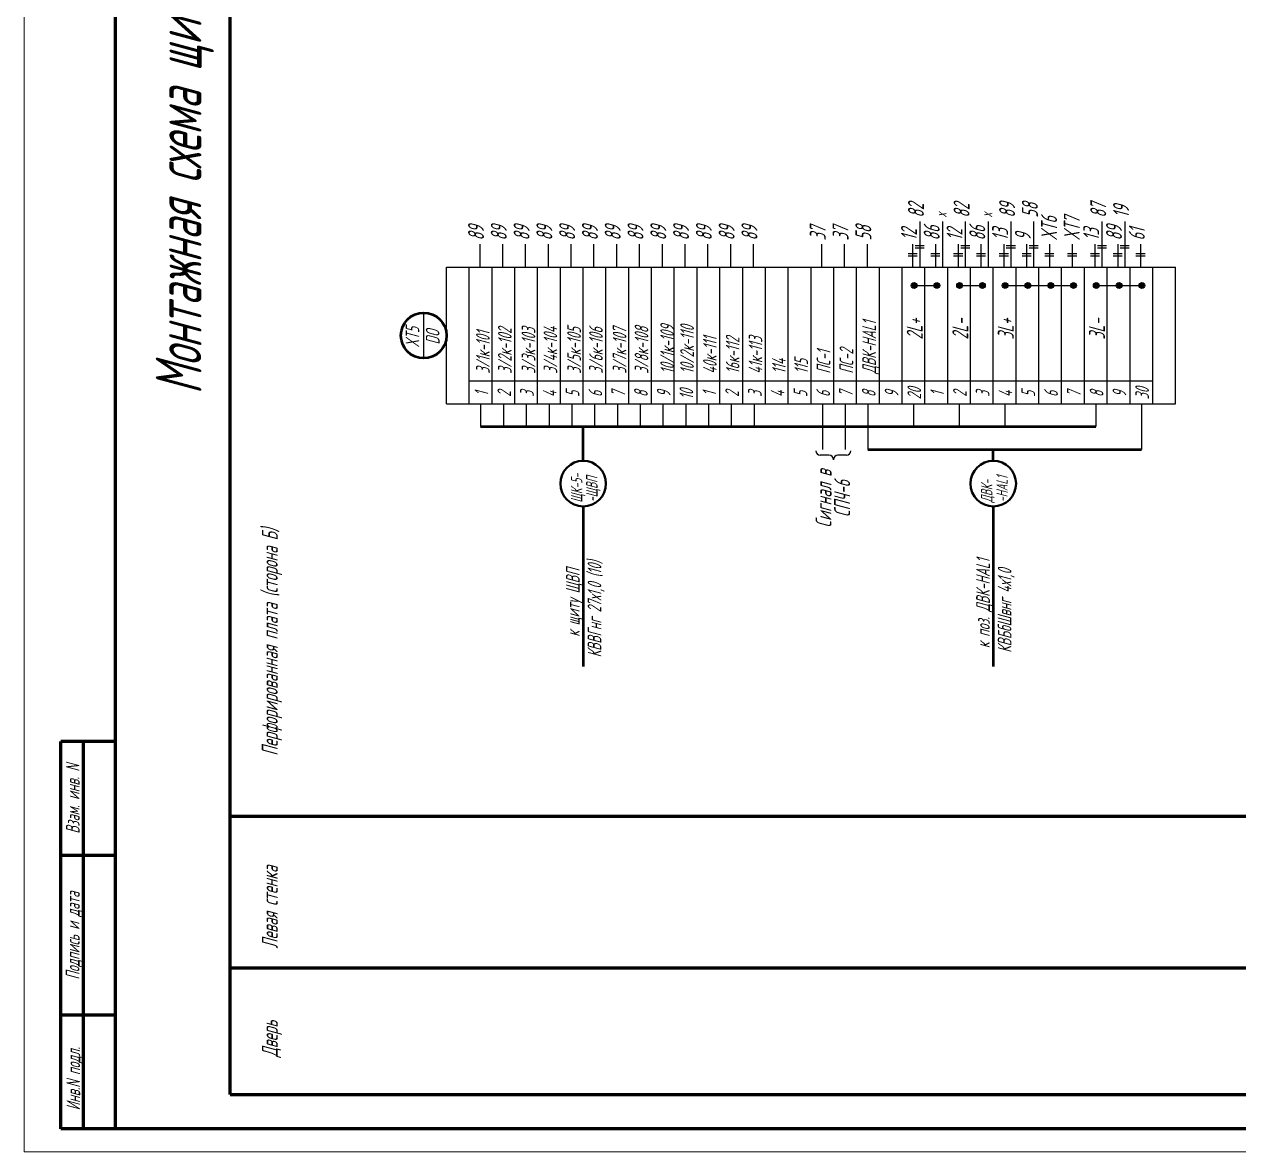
# Model space of a CAD drawing. Header units: millimetres. Extents: x -680 to 9204, y -4430 to 7779.
# Drawn here: x 3374.5 to 3641, y -537.1 to -289.8 of the extents above; entities that cross this region are included whole.
import ezdxf
from ezdxf.enums import TextEntityAlignment as Align

# ---------------------------------------------------------------- set-up
doc = ezdxf.new("R2010")
doc.units = ezdxf.units.MM
doc.layers.get('Defpoints').update_dxf_attribs({"color": 33})
for name, color, linetype, lineweight in [('Датчики', 31, 'Continuous', 50), ('Размерная', 4, 'Continuous', 25), ('Текст_КИП', 2, 'Continuous', 25), ('Толст.рамка', 7, 'Continuous', 60), ('Тонк.рамка', 10, 'Continuous', 20), ('Эл.кабель', 2, 'Continuous', 50)]:
    doc.layers.add(name, color=color, linetype=linetype, lineweight=lineweight)
doc.layers.add('ТЕКСТ', color=2, linetype='Continuous')
doc.layers.add('Текст.', color=51, linetype='Continuous')
doc.styles.add('Simplex', font='simplex.shx', dxfattribs={"width": 0.7, "oblique": 15})

msp = doc.modelspace()

# ---------------------------------------------------------------- hatches: boundary and pattern name
for points in [[(3569.801, -347.743, 1), (3569.801, -346.477, 1)], [(3574.801, -347.743, 1), (3574.801, -346.477, 1)], [(3579.801, -347.743, 1), (3579.801, -346.477, 1)], [(3584.801, -347.743, 1), (3584.801, -346.477, 1)], [(3589.801, -347.743, 1), (3589.801, -346.477, 1)], [(3594.801, -347.743, 1), (3594.801, -346.477, 1)], [(3599.801, -347.743, 1), (3599.801, -346.477, 1)], [(3604.801, -347.743, 1), (3604.801, -346.477, 1)], [(3609.801, -347.743, 1), (3609.801, -346.477, 1)], [(3614.801, -347.743, 1), (3614.801, -346.477, 1)], [(3619.801, -347.743, 1), (3619.801, -346.477, 1)]]:
    msp.add_hatch(color=256).paths.add_polyline_path(points)

# ---------------------------------------------------------------- linework, layer by layer
at = {"color": 5, "lineweight": 60}
for p, q in [((3419.757, -524.579), (3419.757, 32.142)), ((4603.156, -463.626), (3419.757, -463.626)), ((4603.156, -496.887), (3419.757, -496.887)), ((3419.757, -524.579), (4428.923, -524.579))]:
    msp.add_line(p, q, dxfattribs=at)
at = {"ltscale": 0.5}
for p, q in [((3571.038, -333.076), (3571.038, -343.076)), ((3581.038, -333.076), (3581.038, -343.076)), ((3591.038, -333.076), (3591.038, -343.076)), ((3596.038, -333.076), (3596.038, -343.076)), ((3611.038, -333.076), (3611.038, -343.076)), ((3616.038, -333.076), (3616.038, -343.076)), ((3474.493, -338.076), (3474.493, -343.076)), ((3479.493, -338.076), (3479.493, -343.076)), ((3484.493, -338.076), (3484.493, -343.076)), ((3489.493, -338.076), (3489.493, -343.076)), ((3494.493, -338.076), (3494.493, -343.076)), ((3499.493, -338.076), (3499.493, -343.076)), ((3504.493, -338.076), (3504.493, -343.076)), ((3509.493, -338.076), (3509.493, -343.076)), ((3514.493, -338.076), (3514.493, -343.076)), ((3519.493, -338.076), (3519.493, -343.076)), ((3524.493, -338.076), (3524.493, -343.076)), ((3529.493, -338.076), (3529.493, -343.076)), ((3534.493, -338.076), (3534.493, -343.076)), ((3549.493, -338.076), (3549.493, -343.076)), ((3554.493, -338.076), (3554.493, -343.076)), ((3559.493, -338.076), (3559.493, -343.076)), ((3569.493, -338.076), (3569.493, -343.076)), ((3574.493, -338.076), (3574.493, -343.076)), ((3579.493, -338.076), (3579.493, -343.076)), ((3584.493, -338.076), (3584.493, -343.076)), ((3589.493, -338.076), (3589.493, -343.076)), ((3594.493, -338.076), (3594.493, -343.076)), ((3599.493, -338.076), (3599.493, -343.076)), ((3604.493, -338.076), (3604.493, -343.076)), ((3609.493, -338.076), (3609.493, -343.076)), ((3614.493, -338.076), (3614.493, -343.076)), ((3619.493, -338.076), (3619.493, -343.076))]:
    msp.add_line(p, q, dxfattribs=at)
at = {"color": 2}
for p, q in [((3467.195, -373.076), (3467.195, -343.076)), ((3467.195, -343.076), (3627.195, -343.076)), ((3472.195, -373.076), (3472.195, -343.076)), ((3477.195, -373.076), (3477.195, -343.076)), ((3482.195, -373.076), (3482.195, -343.076)), ((3487.195, -373.076), (3487.195, -343.076)), ((3492.195, -373.076), (3492.195, -343.076)), ((3497.195, -373.076), (3497.195, -343.076)), ((3502.195, -373.076), (3502.195, -343.076)), ((3507.195, -373.076), (3507.195, -343.076)), ((3512.195, -373.076), (3512.195, -343.076)), ((3517.195, -373.076), (3517.195, -343.076)), ((3522.195, -373.076), (3522.195, -343.076)), ((3527.195, -373.076), (3527.195, -343.076)), ((3532.195, -373.076), (3532.195, -343.076)), ((3537.195, -373.076), (3537.195, -343.076)), ((3542.195, -373.076), (3542.195, -343.076)), ((3547.195, -373.076), (3547.195, -343.076)), ((3552.195, -373.076), (3552.195, -343.076)), ((3557.195, -373.076), (3557.195, -343.076)), ((3562.195, -373.076), (3562.195, -343.076)), ((3567.195, -373.076), (3567.195, -343.076)), ((3572.195, -373.076), (3572.195, -343.076)), ((3577.195, -373.076), (3577.195, -343.076)), ((3582.195, -373.076), (3582.195, -343.076)), ((3587.195, -373.076), (3587.195, -343.076)), ((3592.195, -373.076), (3592.195, -343.076)), ((3597.195, -373.076), (3597.195, -343.076)), ((3602.195, -373.076), (3602.195, -343.076)), ((3607.195, -373.076), (3607.195, -343.076)), ((3612.195, -373.076), (3612.195, -343.076)), ((3617.195, -373.076), (3617.195, -343.076)), ((3622.195, -373.076), (3622.195, -343.076)), ((3627.195, -373.076), (3627.195, -343.076)), ((3472.195, -368.044), (3622.195, -368.044)), ((3467.195, -373.076), (3627.195, -373.076))]:
    msp.add_line(p, q, dxfattribs=at)
for p, q in [((3570.434, -347.11), (3574.167, -347.11)), ((3580.434, -347.11), (3584.167, -347.11)), ((3590.434, -347.11), (3594.167, -347.11)), ((3595.434, -347.11), (3599.167, -347.11)), ((3600.434, -347.11), (3604.167, -347.11)), ((3610.434, -347.11), (3614.167, -347.11)), ((3615.434, -347.11), (3619.167, -347.11)), ((3551.131, -384.356), (3549.223, -384.356)), ((3554.984, -384.356), (3553.077, -384.356))]:
    msp.add_line(p, q)
at = {"color": 2, "ltscale": 0.5}
for p, q in [((3474.695, -373.076), (3474.695, -378.076)), ((3479.695, -373.076), (3479.695, -378.076)), ((3484.695, -373.076), (3484.695, -378.076)), ((3489.695, -373.076), (3489.695, -378.076)), ((3494.695, -373.076), (3494.695, -378.076)), ((3499.695, -373.076), (3499.695, -378.076)), ((3504.695, -373.076), (3504.695, -378.076)), ((3509.695, -373.076), (3509.695, -378.076)), ((3514.695, -373.076), (3514.695, -378.076)), ((3519.695, -373.076), (3519.695, -378.076)), ((3524.695, -373.076), (3524.695, -378.076)), ((3529.695, -373.076), (3529.695, -378.076)), ((3534.695, -373.076), (3534.695, -378.076)), ((3549.695, -373.076), (3549.695, -378.076)), ((3554.695, -373.076), (3554.695, -378.076)), ((3559.695, -373.076), (3559.695, -383.076)), ((3569.695, -373.076), (3569.695, -378.076)), ((3579.695, -373.076), (3579.695, -378.076)), ((3589.695, -373.076), (3589.695, -378.076)), ((3609.695, -373.076), (3609.695, -378.076)), ((3619.695, -373.076), (3619.695, -383.076)), ((3549.695, -378.076), (3549.695, -383.076)), ((3554.695, -378.076), (3554.695, -383.076))]:
    msp.add_line(p, q, dxfattribs=at)
for centre in [(3569.801, -347.11), (3574.801, -347.11), (3579.801, -347.11), (3584.801, -347.11), (3589.801, -347.11), (3594.801, -347.11), (3599.801, -347.11), (3604.801, -347.11), (3609.801, -347.11), (3614.801, -347.11), (3619.801, -347.11)]:
    msp.add_circle(centre, 0.633)
for centre, start, end in [((3549.223, -383.383), 180, 270), ((3554.984, -383.383), 270, 0), ((3551.131, -385.329), 0, 90), ((3553.077, -385.329), 90, 180)]:
    msp.add_arc(centre, 0.973, start, end)
at = {"layer": 'Defpoints', "ltscale": 0.5}
for p, q in [((3576.038, -333.076), (3576.038, -343.076)), ((3586.038, -333.076), (3586.038, -343.076))]:
    msp.add_line(p, q, dxfattribs=at)
at = {"layer": 'Defpoints', "lineweight": -3}
msp.add_line((3462.195, -363.076), (3462.195, -353.076), dxfattribs=at)
at = {"layer": 'Датчики'}
msp.add_circle((3462.195, -358.076), 5, dxfattribs=at)
at = {"layer": 'Размерная', "ltscale": 0.9}
for p, q in [((3570.038, -338.317), (3572.038, -338.317)), ((3580.038, -338.317), (3582.038, -338.317)), ((3590.038, -338.317), (3592.038, -338.317)), ((3595.038, -338.317), (3597.038, -338.317)), ((3610.038, -338.317), (3612.038, -338.317)), ((3615.038, -338.317), (3617.038, -338.317)), ((3568.493, -340.076), (3570.493, -340.076)), ((3568.493, -340.576), (3570.493, -340.576)), ((3570.038, -338.817), (3572.038, -338.817)), ((3573.493, -340.076), (3575.493, -340.076)), ((3573.493, -340.576), (3575.493, -340.576)), ((3578.493, -340.076), (3580.493, -340.076)), ((3578.493, -340.576), (3580.493, -340.576)), ((3580.038, -338.817), (3582.038, -338.817)), ((3583.493, -340.076), (3585.493, -340.076)), ((3583.493, -340.576), (3585.493, -340.576)), ((3588.493, -340.076), (3590.493, -340.076)), ((3588.493, -340.576), (3590.493, -340.576)), ((3590.038, -338.817), (3592.038, -338.817)), ((3593.493, -340.076), (3595.493, -340.076)), ((3593.493, -340.576), (3595.493, -340.576)), ((3595.038, -338.817), (3597.038, -338.817)), ((3598.493, -340.076), (3600.493, -340.076)), ((3598.493, -340.576), (3600.493, -340.576)), ((3603.493, -340.076), (3605.493, -340.076)), ((3603.493, -340.576), (3605.493, -340.576)), ((3608.493, -340.076), (3610.493, -340.076)), ((3608.493, -340.576), (3610.493, -340.576)), ((3610.038, -338.817), (3612.038, -338.817)), ((3613.493, -340.076), (3615.493, -340.076)), ((3613.493, -340.576), (3615.493, -340.576)), ((3615.038, -338.817), (3617.038, -338.817)), ((3618.493, -340.076), (3620.493, -340.076)), ((3618.493, -340.576), (3620.493, -340.576))]:
    msp.add_line(p, q, dxfattribs=at)
at = {"layer": 'Толст.рамка'}
for p, q in [((3394.549, -532.145), (3394.549, 51.855)), ((4629.655, -532.145), (3394.549, -532.145))]:
    msp.add_line(p, q, dxfattribs=at)
at = {"layer": 'Толст.рамка', "lineweight": 60}
for p, q in [((3382.549, -532.145), (3382.549, -447.145)), ((3394.549, -447.145), (3382.549, -447.145)), ((3387.549, -532.145), (3387.549, -447.145)), ((3394.549, -472.145), (3382.549, -472.145)), ((3382.549, -507.145), (3394.549, -507.145)), ((3394.549, -532.145), (3382.549, -532.145))]:
    msp.add_line(p, q, dxfattribs=at)
at = {"layer": 'Тонк.рамка'}
for q in [(3374.549, 56.855), (4634.655, -537.145)]:
    msp.add_line((3374.549, -537.145), q, dxfattribs=at)
at = {"layer": 'Эл.кабель'}
for p, q in [((3474.695, -378.076), (3609.695, -378.076)), ((3497.195, -385.574), (3497.195, -378.076)), ((3559.695, -383.076), (3619.695, -383.076)), ((3587.195, -385.574), (3587.195, -383.076)), ((3497.195, -395.574), (3497.195, -430.726)), ((3587.195, -395.574), (3587.195, -430.726))]:
    msp.add_line(p, q, dxfattribs=at)
at = {"layer": 'Эл.кабель', "lineweight": 40}
for centre in [(3497.195, -390.574), (3587.195, -390.574)]:
    msp.add_circle(centre, 5, dxfattribs=at)

# ---------------------------------------------------------------- texts
at = {"layer": 'Defpoints', "style": 'Simplex', "oblique": 15, "width": 0.6}
for s, height, p in [('x', 2.5, (3576.975, -332.237)), ('x', 2.5, (3586.975, -332.237)), ('114', 3, (3541.638, -366.466)), ('115', 3, (3546.529, -366.466))]:
    msp.add_text(s, height=height, rotation=90, dxfattribs=at).set_placement(p)
at = {"layer": 'ТЕКСТ', "style": 'Simplex', "oblique": 15, "width": 0.6}
for s, height, p in [('82', 3.5, (3571.975, -332.237)), ('82', 3.5, (3581.975, -332.237)), ('89', 3.5, (3591.975, -332.237)), ('58', 3.5, (3596.975, -332.237)), ('87', 3.5, (3611.975, -332.237)), ('19', 3.5, (3616.975, -332.237)), ('XT6', 3.5, (3601.182, -337.237)), ('XT7', 3.5, (3606.182, -337.237)), ('89', 3.5, (3475.43, -337.237)), ('89', 3.5, (3480.43, -337.237)), ('89', 3.5, (3485.43, -337.237)), ('89', 3.5, (3490.43, -337.237)), ('89', 3.5, (3495.43, -337.237)), ('89', 3.5, (3500.43, -337.237)), ('89', 3.5, (3505.43, -337.237)), ('89', 3.5, (3510.43, -337.237)), ('89', 3.5, (3515.43, -337.237)), ('89', 3.5, (3520.43, -337.237)), ('89', 3.5, (3525.43, -337.237)), ('89', 3.5, (3530.43, -337.237)), ('89', 3.5, (3535.43, -337.237)), ('37', 3.5, (3550.43, -337.237)), ('37', 3.5, (3555.43, -337.237)), ('58', 3.5, (3560.43, -337.237)), ('12', 3.5, (3570.43, -337.237)), ('86', 3.5, (3575.43, -337.237)), ('12', 3.5, (3580.43, -337.237)), ('86', 3.5, (3585.43, -337.237)), ('13', 3.5, (3590.43, -337.237)), ('9', 3.5, (3595.43, -337.237)), ('13', 3.5, (3610.43, -337.237)), ('89', 3.5, (3615.43, -337.237)), ('61', 3.5, (3620.43, -337.237)), ('ДВК-HAL1', 3, (3561.455, -366.466)), ('3/1к-101', 3, (3476.694, -366.466)), ('3/2к-102', 3, (3481.498, -366.466)), ('3/3к-103', 3, (3486.694, -366.466)), ('3/4к-104', 3, (3491.498, -366.466)), ('3/5к-105', 3, (3496.694, -366.466)), ('3/6к-106', 3, (3501.498, -366.466)), ('3/7к-107', 3, (3506.694, -366.466)), ('3/8к-108', 3, (3511.498, -366.466)), ('10/1к-109', 3, (3517.128, -366.466)), ('10/2к-110', 3, (3521.498, -366.466)), ('40к-111', 3, (3526.498, -366.466)), ('16к-112', 3, (3531.498, -366.466)), ('41к-113', 3, (3536.498, -366.466)), ('ПС-1', 3, (3551.455, -366.466)), ('ПС-2', 3, (3556.455, -366.466)), ('10', 3, (3521.352, -372.092)), ('20', 3, (3571.352, -372.092)), ('30', 3, (3621.352, -372.092)), ('Перфорированная плата (сторона Б)', 3.5, (3430.176, -450.279)), ('к щиту ЩВП', 3, (3496.433, -424.168)), ('КВБбШвнг 4х1,0', 3, (3591.181, -427.688)), ('Левая стенка', 3.5, (3430.176, -492.573)), ('Дверь', 3.5, (3430.176, -516.406))]:
    msp.add_text(s, height=height, rotation=90, dxfattribs=at).set_placement(p)
for s, height, p in [('2L+', 3.5, (3571.694, -356.692)), ('2L-', 3.5, (3581.694, -356.692)), ('3L+', 3.5, (3591.694, -356.692)), ('3L-', 3.5, (3611.694, -356.692)), ('XT5', 3, (3461.226, -358.466)), ('DO', 3, (3465.667, -358.444)), ('1', 3, (3476.368, -370.9)), ('2', 3, (3481.368, -370.9)), ('3', 3, (3486.368, -370.9)), ('4', 3, (3491.368, -370.9)), ('5', 3, (3496.368, -370.9)), ('6', 3, (3501.368, -370.9)), ('7', 3, (3506.368, -370.9)), ('8', 3, (3511.368, -370.9)), ('9', 3, (3516.368, -370.9)), ('1', 3, (3526.368, -370.9)), ('2', 3, (3531.368, -370.9)), ('3', 3, (3536.368, -370.9)), ('4', 3, (3541.368, -370.9)), ('5', 3, (3546.368, -370.9)), ('6', 3, (3551.368, -370.9)), ('7', 3, (3556.368, -370.9)), ('8', 3, (3561.368, -370.9)), ('9', 3, (3566.368, -370.9)), ('1', 3, (3576.368, -370.9)), ('2', 3, (3581.368, -370.9)), ('3', 3, (3586.368, -370.9)), ('4', 3, (3591.368, -370.9)), ('5', 3, (3596.368, -370.9)), ('6', 3, (3601.368, -370.9)), ('7', 3, (3606.368, -370.9)), ('8', 3, (3611.368, -370.9)), ('9', 3, (3616.368, -370.9)), ('к поз. ДВК-НАL1', 3, (3586.433, -416.876))]:
    msp.add_text(s, height=height, rotation=90, dxfattribs=at).set_placement(p, align=Align.CENTER)
at = {"layer": 'ТЕКСТ', "color": 4, "style": 'Simplex', "oblique": 15, "width": 0.6}
msp.add_text('КВВГнг 27х1,0 (10)', height=3, rotation=90, dxfattribs=at).set_placement((3501.181, -428.698))
at = {"layer": 'Текст.', "lineweight": 40, "style": 'Simplex', "oblique": 15, "width": 0.6}
msp.add_text('Монтажная схема щита контроллера ЩК', height=10, rotation=90, dxfattribs=at).set_placement((3413.413, -370.986))
at = {"layer": 'Текст_КИП', "style": 'Simplex', "oblique": 15, "width": 0.6}
for s, p in [('ЩК-5-', (3496.999, -394.74)), ('-ЩВП', (3500.344, -394.664)), ('-НАL1', (3590.344, -394.664)), ('ДВК-', (3586.999, -394.74))]:
    msp.add_text(s, height=2.5, rotation=90, dxfattribs=at).set_placement(p)
at = {"layer": 'Текст_КИП', "color": 6, "style": 'Simplex', "oblique": 15, "width": 0.6}
for s, p in [('Сигнал в', (3551.688, -393.887)), ('СПЧ-6', (3555.782, -393.887))]:
    msp.add_text(s, height=3.5, rotation=90, dxfattribs=at).set_placement(p, align=Align.CENTER)
at = {"layer": 'Текст_КИП', "ltscale": 0.02, "style": 'Simplex', "oblique": 15, "width": 0.6}
for s, p in [('Взам. инв. N', (3386.68, -459.773)), ('Подпись и дата', (3386.68, -489.773)), ('Инв.N подл.', (3386.816, -521.145))]:
    msp.add_text(s, height=3, rotation=90, dxfattribs=at).set_placement(p, align=Align.CENTER)

doc.saveas('drawing.dxf')
